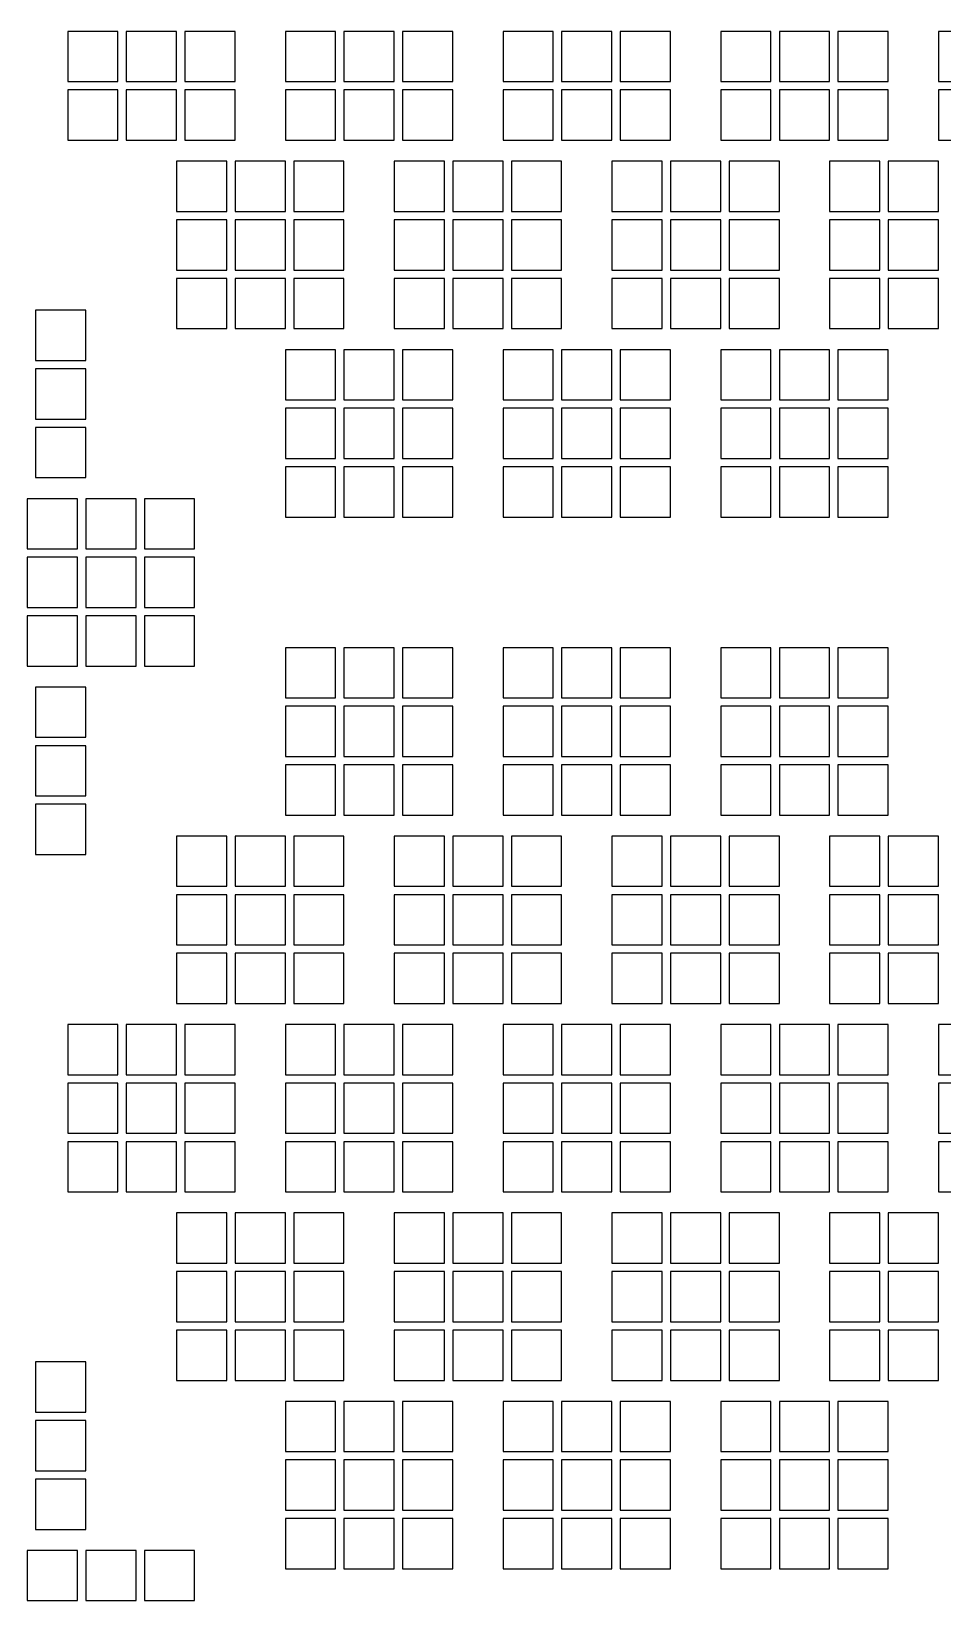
# Model space of a CAD drawing. Extents: x -49 to 54, y -38 to 38.
# Drawn here: x 10.29 to 15.73, y 17.48 to 26.86 of the extents above; entities that cross this region are included whole.
import ezdxf

# ---------------------------------------------------------------- set-up
doc = ezdxf.new("R2010")
doc.units = 0
doc.layers.add('BACK_LAYER', color=5, linetype='CONTINUOUS')

msp = doc.modelspace()

# ---------------------------------------------------------------- linework, layer by layer
at = {"layer": 'BACK_LAYER'}
for points in [[(10.5046, 26.5558), (10.8046, 26.5558), (10.8046, 26.8558), (10.5046, 26.8558)], [(10.8546, 26.5558), (11.1546, 26.5558), (11.1546, 26.8558), (10.8546, 26.8558)], [(11.2046, 26.5558), (11.5046, 26.5558), (11.5046, 26.8558), (11.2046, 26.8558)], [(11.8046, 26.5558), (12.1046, 26.5558), (12.1046, 26.8558), (11.8046, 26.8558)], [(12.1546, 26.5558), (12.4546, 26.5558), (12.4546, 26.8558), (12.1546, 26.8558)], [(12.5046, 26.5558), (12.8046, 26.5558), (12.8046, 26.8558), (12.5046, 26.8558)], [(13.1046, 26.5558), (13.4046, 26.5558), (13.4046, 26.8558), (13.1046, 26.8558)], [(13.4546, 26.5558), (13.7546, 26.5558), (13.7546, 26.8558), (13.4546, 26.8558)], [(13.8046, 26.5558), (14.1046, 26.5558), (14.1046, 26.8558), (13.8046, 26.8558)], [(14.4046, 26.5558), (14.7046, 26.5558), (14.7046, 26.8558), (14.4046, 26.8558)], [(14.7546, 26.5558), (15.0546, 26.5558), (15.0546, 26.8558), (14.7546, 26.8558)], [(15.1046, 26.5558), (15.4046, 26.5558), (15.4046, 26.8558), (15.1046, 26.8558)], [(15.7046, 26.5558), (16.0046, 26.5558), (16.0046, 26.8558), (15.7046, 26.8558)], [(10.5046, 26.2058), (10.8046, 26.2058), (10.8046, 26.5058), (10.5046, 26.5058)], [(10.8546, 26.2058), (11.1546, 26.2058), (11.1546, 26.5058), (10.8546, 26.5058)], [(11.2046, 26.2058), (11.5046, 26.2058), (11.5046, 26.5058), (11.2046, 26.5058)], [(11.8046, 26.2058), (12.1046, 26.2058), (12.1046, 26.5058), (11.8046, 26.5058)], [(12.1546, 26.2058), (12.4546, 26.2058), (12.4546, 26.5058), (12.1546, 26.5058)], [(12.5046, 26.2058), (12.8046, 26.2058), (12.8046, 26.5058), (12.5046, 26.5058)], [(13.1046, 26.2058), (13.4046, 26.2058), (13.4046, 26.5058), (13.1046, 26.5058)], [(13.4546, 26.2058), (13.7546, 26.2058), (13.7546, 26.5058), (13.4546, 26.5058)], [(13.8046, 26.2058), (14.1046, 26.2058), (14.1046, 26.5058), (13.8046, 26.5058)], [(14.4046, 26.2058), (14.7046, 26.2058), (14.7046, 26.5058), (14.4046, 26.5058)], [(14.7546, 26.2058), (15.0546, 26.2058), (15.0546, 26.5058), (14.7546, 26.5058)], [(15.1046, 26.2058), (15.4046, 26.2058), (15.4046, 26.5058), (15.1046, 26.5058)], [(15.7046, 26.2058), (16.0046, 26.2058), (16.0046, 26.5058), (15.7046, 26.5058)], [(11.1546, 25.78), (11.4546, 25.78), (11.4546, 26.08), (11.1546, 26.08)], [(11.5046, 25.78), (11.8046, 25.78), (11.8046, 26.08), (11.5046, 26.08)], [(11.8546, 25.78), (12.1546, 25.78), (12.1546, 26.08), (11.8546, 26.08)], [(12.4546, 25.78), (12.7546, 25.78), (12.7546, 26.08), (12.4546, 26.08)], [(12.8046, 25.78), (13.1046, 25.78), (13.1046, 26.08), (12.8046, 26.08)], [(13.1546, 25.78), (13.4546, 25.78), (13.4546, 26.08), (13.1546, 26.08)], [(13.7546, 25.78), (14.0546, 25.78), (14.0546, 26.08), (13.7546, 26.08)], [(14.1046, 25.78), (14.4046, 25.78), (14.4046, 26.08), (14.1046, 26.08)], [(14.4546, 25.78), (14.7546, 25.78), (14.7546, 26.08), (14.4546, 26.08)], [(15.0546, 25.78), (15.3546, 25.78), (15.3546, 26.08), (15.0546, 26.08)], [(15.4046, 25.78), (15.7046, 25.78), (15.7046, 26.08), (15.4046, 26.08)], [(11.1546, 25.43), (11.4546, 25.43), (11.4546, 25.73), (11.1546, 25.73)], [(11.5046, 25.43), (11.8046, 25.43), (11.8046, 25.73), (11.5046, 25.73)], [(11.8546, 25.43), (12.1546, 25.43), (12.1546, 25.73), (11.8546, 25.73)], [(12.4546, 25.43), (12.7546, 25.43), (12.7546, 25.73), (12.4546, 25.73)], [(12.8046, 25.43), (13.1046, 25.43), (13.1046, 25.73), (12.8046, 25.73)], [(13.1546, 25.43), (13.4546, 25.43), (13.4546, 25.73), (13.1546, 25.73)], [(13.7546, 25.43), (14.0546, 25.43), (14.0546, 25.73), (13.7546, 25.73)], [(14.1046, 25.43), (14.4046, 25.43), (14.4046, 25.73), (14.1046, 25.73)], [(14.4546, 25.43), (14.7546, 25.43), (14.7546, 25.73), (14.4546, 25.73)], [(15.0546, 25.43), (15.3546, 25.43), (15.3546, 25.73), (15.0546, 25.73)], [(15.4046, 25.43), (15.7046, 25.43), (15.7046, 25.73), (15.4046, 25.73)], [(11.1546, 25.08), (11.4546, 25.08), (11.4546, 25.38), (11.1546, 25.38)], [(11.5046, 25.08), (11.8046, 25.08), (11.8046, 25.38), (11.5046, 25.38)], [(11.8546, 25.08), (12.1546, 25.08), (12.1546, 25.38), (11.8546, 25.38)], [(12.4546, 25.08), (12.7546, 25.08), (12.7546, 25.38), (12.4546, 25.38)], [(12.8046, 25.08), (13.1046, 25.08), (13.1046, 25.38), (12.8046, 25.38)], [(13.1546, 25.08), (13.4546, 25.08), (13.4546, 25.38), (13.1546, 25.38)], [(13.7546, 25.08), (14.0546, 25.08), (14.0546, 25.38), (13.7546, 25.38)], [(14.1046, 25.08), (14.4046, 25.08), (14.4046, 25.38), (14.1046, 25.38)], [(14.4546, 25.08), (14.7546, 25.08), (14.7546, 25.38), (14.4546, 25.38)], [(15.0546, 25.08), (15.3546, 25.08), (15.3546, 25.38), (15.0546, 25.38)], [(15.4046, 25.08), (15.7046, 25.08), (15.7046, 25.38), (15.4046, 25.38)], [(10.3128, 24.8898), (10.6128, 24.8898), (10.6128, 25.1898), (10.3128, 25.1898)], [(11.8046, 24.6541), (12.1046, 24.6541), (12.1046, 24.9541), (11.8046, 24.9541)], [(12.1546, 24.6541), (12.4546, 24.6541), (12.4546, 24.9541), (12.1546, 24.9541)], [(12.5046, 24.6541), (12.8046, 24.6541), (12.8046, 24.9541), (12.5046, 24.9541)], [(13.1046, 24.6541), (13.4046, 24.6541), (13.4046, 24.9541), (13.1046, 24.9541)], [(13.4546, 24.6541), (13.7546, 24.6541), (13.7546, 24.9541), (13.4546, 24.9541)], [(13.8046, 24.6541), (14.1046, 24.6541), (14.1046, 24.9541), (13.8046, 24.9541)], [(14.4046, 24.6541), (14.7046, 24.6541), (14.7046, 24.9541), (14.4046, 24.9541)], [(14.7546, 24.6541), (15.0546, 24.6541), (15.0546, 24.9541), (14.7546, 24.9541)], [(15.1046, 24.6541), (15.4046, 24.6541), (15.4046, 24.9541), (15.1046, 24.9541)], [(10.3128, 24.5398), (10.6128, 24.5398), (10.6128, 24.8398), (10.3128, 24.8398)], [(11.8046, 24.3041), (12.1046, 24.3041), (12.1046, 24.6041), (11.8046, 24.6041)], [(12.1546, 24.3041), (12.4546, 24.3041), (12.4546, 24.6041), (12.1546, 24.6041)], [(12.5046, 24.3041), (12.8046, 24.3041), (12.8046, 24.6041), (12.5046, 24.6041)], [(13.1046, 24.3041), (13.4046, 24.3041), (13.4046, 24.6041), (13.1046, 24.6041)], [(13.4546, 24.3041), (13.7546, 24.3041), (13.7546, 24.6041), (13.4546, 24.6041)], [(13.8046, 24.3041), (14.1046, 24.3041), (14.1046, 24.6041), (13.8046, 24.6041)], [(14.4046, 24.3041), (14.7046, 24.3041), (14.7046, 24.6041), (14.4046, 24.6041)], [(14.7546, 24.3041), (15.0546, 24.3041), (15.0546, 24.6041), (14.7546, 24.6041)], [(15.1046, 24.3041), (15.4046, 24.3041), (15.4046, 24.6041), (15.1046, 24.6041)], [(10.3128, 24.1898), (10.6128, 24.1898), (10.6128, 24.4898), (10.3128, 24.4898)], [(11.8046, 23.9541), (12.1046, 23.9541), (12.1046, 24.2541), (11.8046, 24.2541)], [(12.1546, 23.9541), (12.4546, 23.9541), (12.4546, 24.2541), (12.1546, 24.2541)], [(12.5046, 23.9541), (12.8046, 23.9541), (12.8046, 24.2541), (12.5046, 24.2541)], [(13.1046, 23.9541), (13.4046, 23.9541), (13.4046, 24.2541), (13.1046, 24.2541)], [(13.4546, 23.9541), (13.7546, 23.9541), (13.7546, 24.2541), (13.4546, 24.2541)], [(13.8046, 23.9541), (14.1046, 23.9541), (14.1046, 24.2541), (13.8046, 24.2541)], [(14.4046, 23.9541), (14.7046, 23.9541), (14.7046, 24.2541), (14.4046, 24.2541)], [(14.7546, 23.9541), (15.0546, 23.9541), (15.0546, 24.2541), (14.7546, 24.2541)], [(15.1046, 23.9541), (15.4046, 23.9541), (15.4046, 24.2541), (15.1046, 24.2541)], [(10.2628, 23.7639), (10.5628, 23.7639), (10.5628, 24.0639), (10.2628, 24.0639)], [(10.6128, 23.7639), (10.9128, 23.7639), (10.9128, 24.0639), (10.6128, 24.0639)], [(10.9628, 23.7639), (11.2628, 23.7639), (11.2628, 24.0639), (10.9628, 24.0639)], [(10.2628, 23.4139), (10.5628, 23.4139), (10.5628, 23.7139), (10.2628, 23.7139)], [(10.6128, 23.4139), (10.9128, 23.4139), (10.9128, 23.7139), (10.6128, 23.7139)], [(10.9628, 23.4139), (11.2628, 23.4139), (11.2628, 23.7139), (10.9628, 23.7139)], [(10.2628, 23.0639), (10.5628, 23.0639), (10.5628, 23.3639), (10.2628, 23.3639)], [(10.6128, 23.0639), (10.9128, 23.0639), (10.9128, 23.3639), (10.6128, 23.3639)], [(10.9628, 23.0639), (11.2628, 23.0639), (11.2628, 23.3639), (10.9628, 23.3639)], [(11.8046, 22.8737), (12.1046, 22.8737), (12.1046, 23.1737), (11.8046, 23.1737)], [(12.1546, 22.8737), (12.4546, 22.8737), (12.4546, 23.1737), (12.1546, 23.1737)], [(12.5046, 22.8737), (12.8046, 22.8737), (12.8046, 23.1737), (12.5046, 23.1737)], [(13.1046, 22.8737), (13.4046, 22.8737), (13.4046, 23.1737), (13.1046, 23.1737)], [(13.4546, 22.8737), (13.7546, 22.8737), (13.7546, 23.1737), (13.4546, 23.1737)], [(13.8046, 22.8737), (14.1046, 22.8737), (14.1046, 23.1737), (13.8046, 23.1737)], [(14.4046, 22.8737), (14.7046, 22.8737), (14.7046, 23.1737), (14.4046, 23.1737)], [(14.7546, 22.8737), (15.0546, 22.8737), (15.0546, 23.1737), (14.7546, 23.1737)], [(15.1046, 22.8737), (15.4046, 22.8737), (15.4046, 23.1737), (15.1046, 23.1737)], [(10.3128, 22.6381), (10.6128, 22.6381), (10.6128, 22.9381), (10.3128, 22.9381)], [(11.8046, 22.5237), (12.1046, 22.5237), (12.1046, 22.8237), (11.8046, 22.8237)], [(12.1546, 22.5237), (12.4546, 22.5237), (12.4546, 22.8237), (12.1546, 22.8237)], [(12.5046, 22.5237), (12.8046, 22.5237), (12.8046, 22.8237), (12.5046, 22.8237)], [(13.1046, 22.5237), (13.4046, 22.5237), (13.4046, 22.8237), (13.1046, 22.8237)], [(13.4546, 22.5237), (13.7546, 22.5237), (13.7546, 22.8237), (13.4546, 22.8237)], [(13.8046, 22.5237), (14.1046, 22.5237), (14.1046, 22.8237), (13.8046, 22.8237)], [(14.4046, 22.5237), (14.7046, 22.5237), (14.7046, 22.8237), (14.4046, 22.8237)], [(14.7546, 22.5237), (15.0546, 22.5237), (15.0546, 22.8237), (14.7546, 22.8237)], [(15.1046, 22.5237), (15.4046, 22.5237), (15.4046, 22.8237), (15.1046, 22.8237)], [(10.3128, 22.2881), (10.6128, 22.2881), (10.6128, 22.5881), (10.3128, 22.5881)], [(11.8046, 22.1737), (12.1046, 22.1737), (12.1046, 22.4737), (11.8046, 22.4737)], [(12.1546, 22.1737), (12.4546, 22.1737), (12.4546, 22.4737), (12.1546, 22.4737)], [(12.5046, 22.1737), (12.8046, 22.1737), (12.8046, 22.4737), (12.5046, 22.4737)], [(13.1046, 22.1737), (13.4046, 22.1737), (13.4046, 22.4737), (13.1046, 22.4737)], [(13.4546, 22.1737), (13.7546, 22.1737), (13.7546, 22.4737), (13.4546, 22.4737)], [(13.8046, 22.1737), (14.1046, 22.1737), (14.1046, 22.4737), (13.8046, 22.4737)], [(14.4046, 22.1737), (14.7046, 22.1737), (14.7046, 22.4737), (14.4046, 22.4737)], [(14.7546, 22.1737), (15.0546, 22.1737), (15.0546, 22.4737), (14.7546, 22.4737)], [(15.1046, 22.1737), (15.4046, 22.1737), (15.4046, 22.4737), (15.1046, 22.4737)], [(10.3128, 21.9381), (10.6128, 21.9381), (10.6128, 22.2381), (10.3128, 22.2381)], [(11.1546, 21.7479), (11.4546, 21.7479), (11.4546, 22.0479), (11.1546, 22.0479)], [(11.5046, 21.7479), (11.8046, 21.7479), (11.8046, 22.0479), (11.5046, 22.0479)], [(11.8546, 21.7479), (12.1546, 21.7479), (12.1546, 22.0479), (11.8546, 22.0479)], [(12.4546, 21.7479), (12.7546, 21.7479), (12.7546, 22.0479), (12.4546, 22.0479)], [(12.8046, 21.7479), (13.1046, 21.7479), (13.1046, 22.0479), (12.8046, 22.0479)], [(13.1546, 21.7479), (13.4546, 21.7479), (13.4546, 22.0479), (13.1546, 22.0479)], [(13.7546, 21.7479), (14.0546, 21.7479), (14.0546, 22.0479), (13.7546, 22.0479)], [(14.1046, 21.7479), (14.4046, 21.7479), (14.4046, 22.0479), (14.1046, 22.0479)], [(14.4546, 21.7479), (14.7546, 21.7479), (14.7546, 22.0479), (14.4546, 22.0479)], [(15.0546, 21.7479), (15.3546, 21.7479), (15.3546, 22.0479), (15.0546, 22.0479)], [(15.4046, 21.7479), (15.7046, 21.7479), (15.7046, 22.0479), (15.4046, 22.0479)], [(11.1546, 21.3979), (11.4546, 21.3979), (11.4546, 21.6979), (11.1546, 21.6979)], [(11.5046, 21.3979), (11.8046, 21.3979), (11.8046, 21.6979), (11.5046, 21.6979)], [(11.8546, 21.3979), (12.1546, 21.3979), (12.1546, 21.6979), (11.8546, 21.6979)], [(12.4546, 21.3979), (12.7546, 21.3979), (12.7546, 21.6979), (12.4546, 21.6979)], [(12.8046, 21.3979), (13.1046, 21.3979), (13.1046, 21.6979), (12.8046, 21.6979)], [(13.1546, 21.3979), (13.4546, 21.3979), (13.4546, 21.6979), (13.1546, 21.6979)], [(13.7546, 21.3979), (14.0546, 21.3979), (14.0546, 21.6979), (13.7546, 21.6979)], [(14.1046, 21.3979), (14.4046, 21.3979), (14.4046, 21.6979), (14.1046, 21.6979)], [(14.4546, 21.3979), (14.7546, 21.3979), (14.7546, 21.6979), (14.4546, 21.6979)], [(15.0546, 21.3979), (15.3546, 21.3979), (15.3546, 21.6979), (15.0546, 21.6979)], [(15.4046, 21.3979), (15.7046, 21.3979), (15.7046, 21.6979), (15.4046, 21.6979)], [(11.1546, 21.0479), (11.4546, 21.0479), (11.4546, 21.3479), (11.1546, 21.3479)], [(11.5046, 21.0479), (11.8046, 21.0479), (11.8046, 21.3479), (11.5046, 21.3479)], [(11.8546, 21.0479), (12.1546, 21.0479), (12.1546, 21.3479), (11.8546, 21.3479)], [(12.4546, 21.0479), (12.7546, 21.0479), (12.7546, 21.3479), (12.4546, 21.3479)], [(12.8046, 21.0479), (13.1046, 21.0479), (13.1046, 21.3479), (12.8046, 21.3479)], [(13.1546, 21.0479), (13.4546, 21.0479), (13.4546, 21.3479), (13.1546, 21.3479)], [(13.7546, 21.0479), (14.0546, 21.0479), (14.0546, 21.3479), (13.7546, 21.3479)], [(14.1046, 21.0479), (14.4046, 21.0479), (14.4046, 21.3479), (14.1046, 21.3479)], [(14.4546, 21.0479), (14.7546, 21.0479), (14.7546, 21.3479), (14.4546, 21.3479)], [(15.0546, 21.0479), (15.3546, 21.0479), (15.3546, 21.3479), (15.0546, 21.3479)], [(15.4046, 21.0479), (15.7046, 21.0479), (15.7046, 21.3479), (15.4046, 21.3479)], [(10.5046, 20.6221), (10.8046, 20.6221), (10.8046, 20.9221), (10.5046, 20.9221)], [(10.8546, 20.6221), (11.1546, 20.6221), (11.1546, 20.9221), (10.8546, 20.9221)], [(11.2046, 20.6221), (11.5046, 20.6221), (11.5046, 20.9221), (11.2046, 20.9221)], [(11.8046, 20.6221), (12.1046, 20.6221), (12.1046, 20.9221), (11.8046, 20.9221)], [(12.1546, 20.6221), (12.4546, 20.6221), (12.4546, 20.9221), (12.1546, 20.9221)], [(12.5046, 20.6221), (12.8046, 20.6221), (12.8046, 20.9221), (12.5046, 20.9221)], [(13.1046, 20.6221), (13.4046, 20.6221), (13.4046, 20.9221), (13.1046, 20.9221)], [(13.4546, 20.6221), (13.7546, 20.6221), (13.7546, 20.9221), (13.4546, 20.9221)], [(13.8046, 20.6221), (14.1046, 20.6221), (14.1046, 20.9221), (13.8046, 20.9221)], [(14.4046, 20.6221), (14.7046, 20.6221), (14.7046, 20.9221), (14.4046, 20.9221)], [(14.7546, 20.6221), (15.0546, 20.6221), (15.0546, 20.9221), (14.7546, 20.9221)], [(15.1046, 20.6221), (15.4046, 20.6221), (15.4046, 20.9221), (15.1046, 20.9221)], [(15.7046, 20.6221), (16.0046, 20.6221), (16.0046, 20.9221), (15.7046, 20.9221)], [(10.5046, 20.2721), (10.8046, 20.2721), (10.8046, 20.5721), (10.5046, 20.5721)], [(10.8546, 20.2721), (11.1546, 20.2721), (11.1546, 20.5721), (10.8546, 20.5721)], [(11.2046, 20.2721), (11.5046, 20.2721), (11.5046, 20.5721), (11.2046, 20.5721)], [(11.8046, 20.2721), (12.1046, 20.2721), (12.1046, 20.5721), (11.8046, 20.5721)], [(12.1546, 20.2721), (12.4546, 20.2721), (12.4546, 20.5721), (12.1546, 20.5721)], [(12.5046, 20.2721), (12.8046, 20.2721), (12.8046, 20.5721), (12.5046, 20.5721)], [(13.1046, 20.2721), (13.4046, 20.2721), (13.4046, 20.5721), (13.1046, 20.5721)], [(13.4546, 20.2721), (13.7546, 20.2721), (13.7546, 20.5721), (13.4546, 20.5721)], [(13.8046, 20.2721), (14.1046, 20.2721), (14.1046, 20.5721), (13.8046, 20.5721)], [(14.4046, 20.2721), (14.7046, 20.2721), (14.7046, 20.5721), (14.4046, 20.5721)], [(14.7546, 20.2721), (15.0546, 20.2721), (15.0546, 20.5721), (14.7546, 20.5721)], [(15.1046, 20.2721), (15.4046, 20.2721), (15.4046, 20.5721), (15.1046, 20.5721)], [(15.7046, 20.2721), (16.0046, 20.2721), (16.0046, 20.5721), (15.7046, 20.5721)], [(10.5046, 19.9221), (10.8046, 19.9221), (10.8046, 20.2221), (10.5046, 20.2221)], [(10.8546, 19.9221), (11.1546, 19.9221), (11.1546, 20.2221), (10.8546, 20.2221)], [(11.2046, 19.9221), (11.5046, 19.9221), (11.5046, 20.2221), (11.2046, 20.2221)], [(11.8046, 19.9221), (12.1046, 19.9221), (12.1046, 20.2221), (11.8046, 20.2221)], [(12.1546, 19.9221), (12.4546, 19.9221), (12.4546, 20.2221), (12.1546, 20.2221)], [(12.5046, 19.9221), (12.8046, 19.9221), (12.8046, 20.2221), (12.5046, 20.2221)], [(13.1046, 19.9221), (13.4046, 19.9221), (13.4046, 20.2221), (13.1046, 20.2221)], [(13.4546, 19.9221), (13.7546, 19.9221), (13.7546, 20.2221), (13.4546, 20.2221)], [(13.8046, 19.9221), (14.1046, 19.9221), (14.1046, 20.2221), (13.8046, 20.2221)], [(14.4046, 19.9221), (14.7046, 19.9221), (14.7046, 20.2221), (14.4046, 20.2221)], [(14.7546, 19.9221), (15.0546, 19.9221), (15.0546, 20.2221), (14.7546, 20.2221)], [(15.1046, 19.9221), (15.4046, 19.9221), (15.4046, 20.2221), (15.1046, 20.2221)], [(15.7046, 19.9221), (16.0046, 19.9221), (16.0046, 20.2221), (15.7046, 20.2221)], [(11.1546, 19.4962), (11.4546, 19.4962), (11.4546, 19.7962), (11.1546, 19.7962)], [(11.5046, 19.4962), (11.8046, 19.4962), (11.8046, 19.7962), (11.5046, 19.7962)], [(11.8546, 19.4962), (12.1546, 19.4962), (12.1546, 19.7962), (11.8546, 19.7962)], [(12.4546, 19.4962), (12.7546, 19.4962), (12.7546, 19.7962), (12.4546, 19.7962)], [(12.8046, 19.4962), (13.1046, 19.4962), (13.1046, 19.7962), (12.8046, 19.7962)], [(13.1546, 19.4962), (13.4546, 19.4962), (13.4546, 19.7962), (13.1546, 19.7962)], [(13.7546, 19.4962), (14.0546, 19.4962), (14.0546, 19.7962), (13.7546, 19.7962)], [(14.1046, 19.4962), (14.4046, 19.4962), (14.4046, 19.7962), (14.1046, 19.7962)], [(14.4546, 19.4962), (14.7546, 19.4962), (14.7546, 19.7962), (14.4546, 19.7962)], [(15.0546, 19.4962), (15.3546, 19.4962), (15.3546, 19.7962), (15.0546, 19.7962)], [(15.4046, 19.4962), (15.7046, 19.4962), (15.7046, 19.7962), (15.4046, 19.7962)], [(11.1546, 19.1462), (11.4546, 19.1462), (11.4546, 19.4462), (11.1546, 19.4462)], [(11.5046, 19.1462), (11.8046, 19.1462), (11.8046, 19.4462), (11.5046, 19.4462)], [(11.8546, 19.1462), (12.1546, 19.1462), (12.1546, 19.4462), (11.8546, 19.4462)], [(12.4546, 19.1462), (12.7546, 19.1462), (12.7546, 19.4462), (12.4546, 19.4462)], [(12.8046, 19.1462), (13.1046, 19.1462), (13.1046, 19.4462), (12.8046, 19.4462)], [(13.1546, 19.1462), (13.4546, 19.1462), (13.4546, 19.4462), (13.1546, 19.4462)], [(13.7546, 19.1462), (14.0546, 19.1462), (14.0546, 19.4462), (13.7546, 19.4462)], [(14.1046, 19.1462), (14.4046, 19.1462), (14.4046, 19.4462), (14.1046, 19.4462)], [(14.4546, 19.1462), (14.7546, 19.1462), (14.7546, 19.4462), (14.4546, 19.4462)], [(15.0546, 19.1462), (15.3546, 19.1462), (15.3546, 19.4462), (15.0546, 19.4462)], [(15.4046, 19.1462), (15.7046, 19.1462), (15.7046, 19.4462), (15.4046, 19.4462)], [(11.1546, 18.7962), (11.4546, 18.7962), (11.4546, 19.0962), (11.1546, 19.0962)], [(11.5046, 18.7962), (11.8046, 18.7962), (11.8046, 19.0962), (11.5046, 19.0962)], [(11.8546, 18.7962), (12.1546, 18.7962), (12.1546, 19.0962), (11.8546, 19.0962)], [(12.4546, 18.7962), (12.7546, 18.7962), (12.7546, 19.0962), (12.4546, 19.0962)], [(12.8046, 18.7962), (13.1046, 18.7962), (13.1046, 19.0962), (12.8046, 19.0962)], [(13.1546, 18.7962), (13.4546, 18.7962), (13.4546, 19.0962), (13.1546, 19.0962)], [(13.7546, 18.7962), (14.0546, 18.7962), (14.0546, 19.0962), (13.7546, 19.0962)], [(14.1046, 18.7962), (14.4046, 18.7962), (14.4046, 19.0962), (14.1046, 19.0962)], [(14.4546, 18.7962), (14.7546, 18.7962), (14.7546, 19.0962), (14.4546, 19.0962)], [(15.0546, 18.7962), (15.3546, 18.7962), (15.3546, 19.0962), (15.0546, 19.0962)], [(15.4046, 18.7962), (15.7046, 18.7962), (15.7046, 19.0962), (15.4046, 19.0962)], [(10.3128, 18.6061), (10.6128, 18.6061), (10.6128, 18.9061), (10.3128, 18.9061)], [(11.8046, 18.3704), (12.1046, 18.3704), (12.1046, 18.6704), (11.8046, 18.6704)], [(12.1546, 18.3704), (12.4546, 18.3704), (12.4546, 18.6704), (12.1546, 18.6704)], [(12.5046, 18.3704), (12.8046, 18.3704), (12.8046, 18.6704), (12.5046, 18.6704)], [(13.1046, 18.3704), (13.4046, 18.3704), (13.4046, 18.6704), (13.1046, 18.6704)], [(13.4546, 18.3704), (13.7546, 18.3704), (13.7546, 18.6704), (13.4546, 18.6704)], [(13.8046, 18.3704), (14.1046, 18.3704), (14.1046, 18.6704), (13.8046, 18.6704)], [(14.4046, 18.3704), (14.7046, 18.3704), (14.7046, 18.6704), (14.4046, 18.6704)], [(14.7546, 18.3704), (15.0546, 18.3704), (15.0546, 18.6704), (14.7546, 18.6704)], [(15.1046, 18.3704), (15.4046, 18.3704), (15.4046, 18.6704), (15.1046, 18.6704)], [(10.3128, 18.2561), (10.6128, 18.2561), (10.6128, 18.5561), (10.3128, 18.5561)], [(11.8046, 18.0204), (12.1046, 18.0204), (12.1046, 18.3204), (11.8046, 18.3204)], [(12.1546, 18.0204), (12.4546, 18.0204), (12.4546, 18.3204), (12.1546, 18.3204)], [(12.5046, 18.0204), (12.8046, 18.0204), (12.8046, 18.3204), (12.5046, 18.3204)], [(13.1046, 18.0204), (13.4046, 18.0204), (13.4046, 18.3204), (13.1046, 18.3204)], [(13.4546, 18.0204), (13.7546, 18.0204), (13.7546, 18.3204), (13.4546, 18.3204)], [(13.8046, 18.0204), (14.1046, 18.0204), (14.1046, 18.3204), (13.8046, 18.3204)], [(14.4046, 18.0204), (14.7046, 18.0204), (14.7046, 18.3204), (14.4046, 18.3204)], [(14.7546, 18.0204), (15.0546, 18.0204), (15.0546, 18.3204), (14.7546, 18.3204)], [(15.1046, 18.0204), (15.4046, 18.0204), (15.4046, 18.3204), (15.1046, 18.3204)], [(10.3128, 17.9061), (10.6128, 17.9061), (10.6128, 18.2061), (10.3128, 18.2061)], [(11.8046, 17.6704), (12.1046, 17.6704), (12.1046, 17.9704), (11.8046, 17.9704)], [(12.1546, 17.6704), (12.4546, 17.6704), (12.4546, 17.9704), (12.1546, 17.9704)], [(12.5046, 17.6704), (12.8046, 17.6704), (12.8046, 17.9704), (12.5046, 17.9704)], [(13.1046, 17.6704), (13.4046, 17.6704), (13.4046, 17.9704), (13.1046, 17.9704)], [(13.4546, 17.6704), (13.7546, 17.6704), (13.7546, 17.9704), (13.4546, 17.9704)], [(13.8046, 17.6704), (14.1046, 17.6704), (14.1046, 17.9704), (13.8046, 17.9704)], [(14.4046, 17.6704), (14.7046, 17.6704), (14.7046, 17.9704), (14.4046, 17.9704)], [(14.7546, 17.6704), (15.0546, 17.6704), (15.0546, 17.9704), (14.7546, 17.9704)], [(15.1046, 17.6704), (15.4046, 17.6704), (15.4046, 17.9704), (15.1046, 17.9704)], [(10.2628, 17.4802), (10.5628, 17.4802), (10.5628, 17.7802), (10.2628, 17.7802)], [(10.6128, 17.4802), (10.9128, 17.4802), (10.9128, 17.7802), (10.6128, 17.7802)], [(10.9628, 17.4802), (11.2628, 17.4802), (11.2628, 17.7802), (10.9628, 17.7802)]]:
    msp.add_lwpolyline(points, close=True, dxfattribs=at)

doc.saveas('drawing.dxf')
